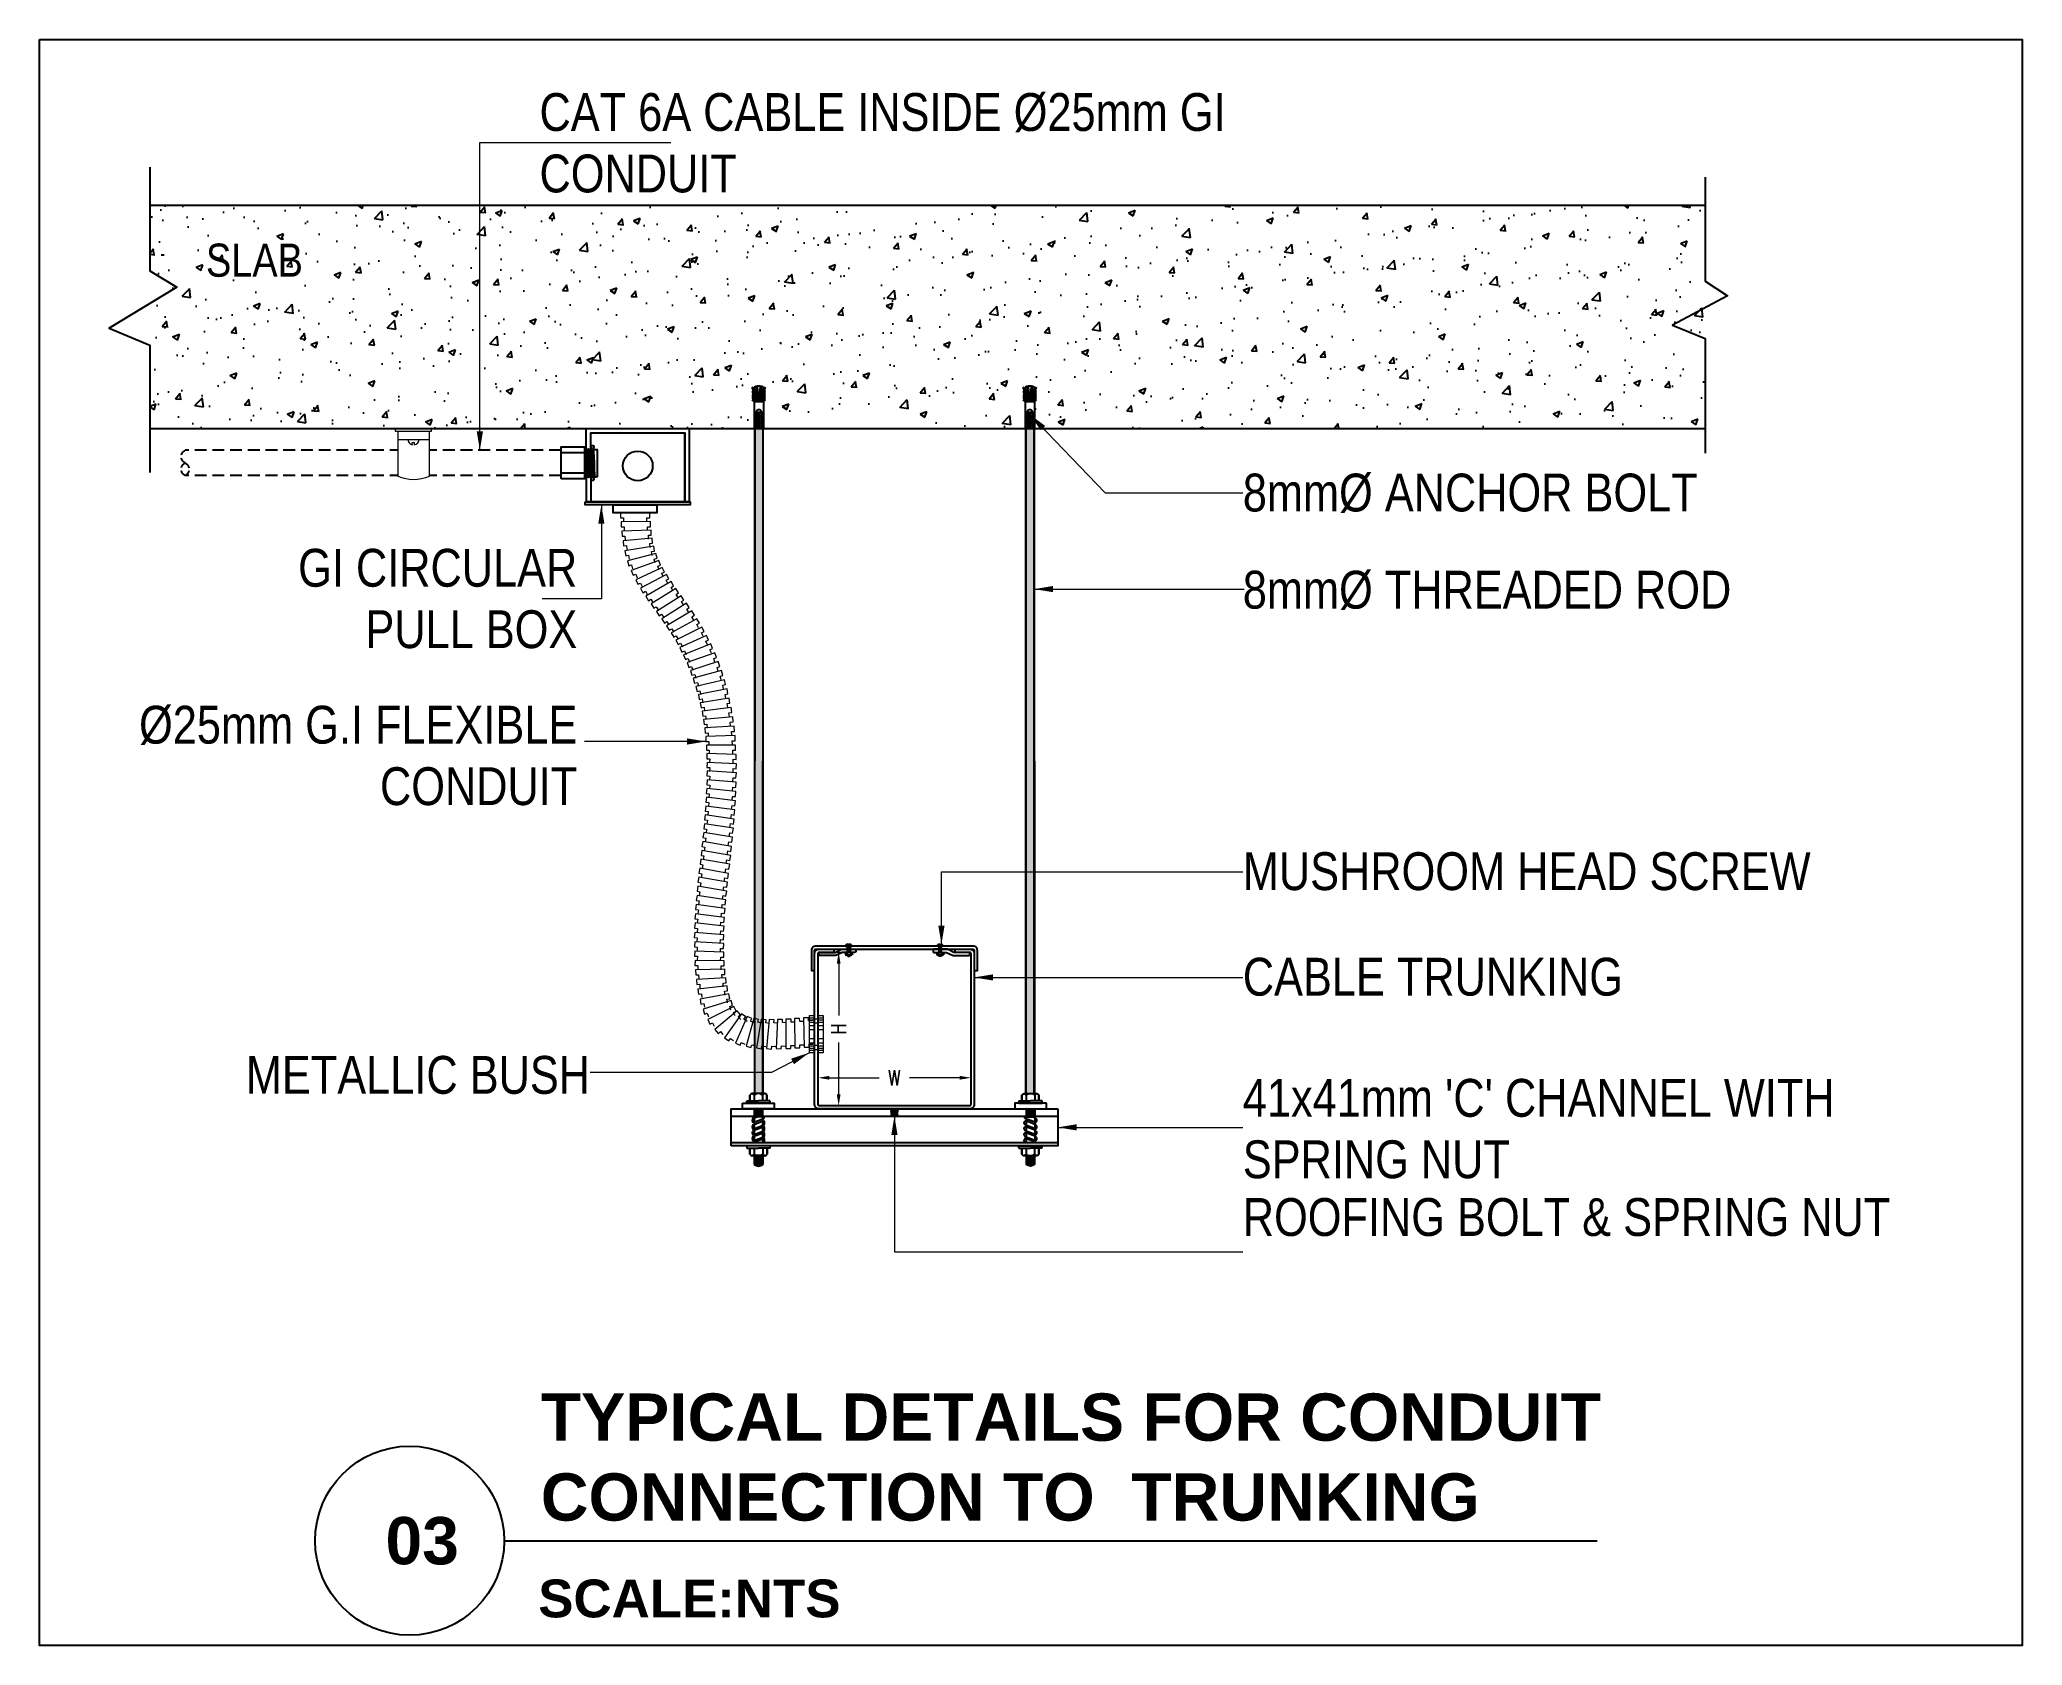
# Model space of a CAD drawing. Header units: inches. Extents: x 23 to 10509, y 6 to 8497.
import ezdxf
from ezdxf.enums import TextEntityAlignment as Align

# ---------------------------------------------------------------- set-up
doc = ezdxf.new("R2010")
doc.units = ezdxf.units.IN
doc.header["$MEASUREMENT"] = 0
doc.set_wipeout_variables(frame=1)
doc.linetypes.add('HIDDEN', pattern=[0.375, 0.25, -0.125])
for name, color, linetype, lineweight in [('00-TYP DET TEXT', 7, 'Continuous', 25), ('003-NORMAL SMALL POWER TEXT', 7, 'Continuous', 15), ('DIMENSION', 11, 'Continuous', 13), ('E-ANNO-TEXT', 7, 'Continuous', 18), ('SECTION DETAIL', 7, 'Continuous', 13)]:
    doc.layers.add(name, color=color, linetype=linetype, lineweight=lineweight)
for name, color, linetype in [('DATA CONDUIT', 6, 'HIDDEN'), ('EL-SUPPORT', 35, 'Continuous'), ('EQUIP', 3, 'Continuous'), ('TRUNKING', 4, 'Continuous')]:
    doc.layers.add(name, color=color, linetype=linetype)
doc.styles.add('A-1010 GF PLAN - FAC-01)$0$simplex', font='simplex.shx', dxfattribs={"width": 0.8})
doc.styles.add('Arial Narrow_4', font='', dxfattribs={"height": 200})
doc.styles.add('ARIAL-TITLE', font='arialbd.ttf')
doc.styles.get('Arial Narrow_4').set_extended_font_data('Arial Narrow')
doc.dimstyles.new('Electrical', dxfattribs={"dimscale": 80, "dimtxt": 2, "dimasz": 1.25, "dimexe": 0.5, "dimexo": 0.625, "dimtad": 1, "dimdec": 0, "dimtxsty": 'A-1010 GF PLAN - FAC-01)$0$simplex', "dimcen": 2, "dimclrd": 256, "dimclre": 256, "dimclrt": 256, "dimadec": 0, "dimazin": 0, "dimtfac": 1, "dimtdec": 0, "dimtmove": 0, "dimatfit": 3, "dimfxl": 1.25, "dimlwd": -1, "dimlwe": -1, "dimarcsym": 0})

# ---------------------------------------------------------------- blocks, each defined once
blk = doc.blocks.new('Hex Nut - 10 mm side')
at = {"color": 0, "linetype": 'Continuous'}
for p, q in [((-9.2, -6.8), (-9.2, 6.8)), ((-2.7, 9.1), (-8.5, 9.1)), ((-2.7, 4.5), (-8.5, 4.5)), ((-2, -6.8), (-2, 6.8)), ((-2.7, -4.5), (-8.5, -4.5)), ((-2.7, -9.1), (-8.5, -9.1))]:
    blk.add_line(p, q, dxfattribs=at)
for centre, radius, start, end in [((-5, 6.8), 4.19, 147.1328, 212.8672), ((6.6, 0), 15.7, 163.2214, 196.7786), ((-6.2, 6.8), 4.19, 327.1328, 32.8672), ((-17.7, 0), 15.7, 343.2214, 16.7787), ((-5, -6.8), 4.19, 147.1328, 212.8672), ((-6.2, -6.8), 4.19, 327.1328, 32.8672)]:
    blk.add_arc(centre, radius, start, end, dxfattribs=at)
blk = doc.blocks.new('SUPPORT U')
at = {"layer": 'EL-SUPPORT'}
h = blk.add_hatch(dxfattribs=at)
h.set_pattern_fill('ANSI31', scale=10, style=0)
h.set_pattern_definition([(135, (19.9606, 9.3772), (0.883883, 0.883883), [])])
h.paths.add_polyline_path([(0, 0), (-3.9, 0), (-3.9, -7.6), (0, -7.6)])
h.paths.add_polyline_path([(4.1, 0), (0, 0), (0, -7.6), (4.1, -7.6)])
h = blk.add_hatch(dxfattribs=at)
h.set_pattern_fill('ANSI31', scale=10, style=0)
h.set_pattern_definition([(135, (20.2199, -35.5771), (0.883883, 0.883883), [])])
edge = h.paths.add_edge_path()
edge.add_ellipse((0.3, -47.4), major_axis=(4.56, 4.56), ratio=1, start_angle=186.7868, end_angle=224.0995, ccw=False)
edge.add_line((-3.7, -52.5), (-3.7, -44.1))
edge.add_line((-3.7, -44.1), (0.2, -44.1))
edge.add_line((0.2, -44.1), (0.2, -53.9))
edge = h.paths.add_edge_path()
edge.add_line((0.2, -44.1), (4.3, -44.1))
edge.add_line((4.3, -44.1), (4.3, -52.5))
edge.add_ellipse((0.3, -47.4), major_axis=(-4.56, 4.56), ratio=1, start_angle=134.0995, end_angle=173.2132, ccw=False)
edge.add_line((0.2, -53.9), (0.2, -44.1))
at = {"color": 7}
blk.add_line((4.1, -7.6, 0), (-3.9, -7.6, 0), dxfattribs=at)
at = {"layer": 'EL-SUPPORT', "color": 7}
for p, q in [((-10.7, 7.3, 0), (0.2, 7.3, 0)), ((-10.7, 5.1, 0), (-10.7, 7.3, 0)), ((10.9, 5.1, 0), (-10.7, 5.1, 0)), ((-7.8, 12.8, 0), (-7.8, 7.3, 0)), ((-7.8, 7.3, 0), (-7.8, 12.8, 0)), ((6.2, 14.2, 0), (-5.8, 14.2, 0)), ((-3.8, 12.8, 0), (-3.8, 7.3, 0)), ((11.1, 7.3, 0), (0.2, 7.3, 0)), ((4.1, 0, 0), (4.1, -7.6, 0)), ((4.2, 12.8, 0), (4.2, 7.3, 0)), ((8.2, 12.8, 0), (8.2, 7.3, 0)), ((8.2, 7.3, 0), (8.2, 12.8, 0)), ((11.1, 7.3, 0), (11.1, 5.1, 0)), ((-4.8, -9, 0), (-1.1, -7.6, 0)), ((-4.8, -13, 0), (5.1, -9.1, 0)), ((-4.7, -15.1, 0), (5.2, -11.2, 0)), ((-4.7, -19.1, 0), (5.2, -15.2, 0)), ((-4.7, -20.6, 0), (5.2, -16.7, 0)), ((-3.9, 0, 0), (-3.9, -7.6, 0)), ((-3.9, -7.6, 0), (-3.9, -32, 0)), ((4.1, -7.6, 0), (4.1, -32, 0)), ((11, -35, 0), (-10.6, -35, 0)), ((-10.6, -35, 0), (-10.6, -37.2, 0)), ((-10.6, -37.2, 0), (0.3, -37.2, 0)), ((-7.7, -42.7, 0), (-7.7, -37.2, 0)), ((-7.7, -37.2, 0), (-7.7, -42.7, 0)), ((-4.7, -24.6, 0), (5.2, -20.7, 0)), ((-4.7, -26.1, 0), (5.2, -22.3, 0)), ((-4.7, -30.1, 0), (5.2, -26.3, 0)), ((-4.7, -31.7, 0), (5.2, -27.8, 0)), ((-3.7, -37.2, 0), (-3.7, -52.5, 0)), ((11.2, -37.2, 0), (0.3, -37.2, 0)), ((4.3, -37.2, 0), (4.3, -52.5, 0)), ((4.7, -32, 0), (5.2, -31.8, 0)), ((8.3, -42.7, 0), (8.3, -37.2, 0)), ((8.3, -37.2, 0), (8.3, -42.7, 0)), ((11.2, -37.2, 0), (11.2, -35, 0)), ((6.3, -44.1, 0), (-5.7, -44.1, 0))]:
    blk.add_line(p, q, dxfattribs=at)
at = {"layer": 'EL-SUPPORT', "color": 7, "elevation": 0}
blk.add_lwpolyline([(-14.8, 5.1), (15, 5.1), (15, 0), (-14.8, 0)], close=True, dxfattribs=at)
at = {"layer": 'EL-SUPPORT', "color": 7}
for centre, radius, start, end in [((-5.8, 12.1, 0), 2.13, 20.57, 159.43), ((0.2, 7.8, 0), 6.45, 51.7868, 128.2132), ((6.2, 12.1, 0), 2.13, 20.57, 159.43), ((-2.8, -11, 0), 2.82, 134.9832, 225.0168), ((-2.8, -17.1, 0), 2.82, 134.9832, 225.0168), ((3.1, -7.1, 0), 2.82, 314.9832, 351.3615), ((3.2, -13.2, 0), 2.82, 314.9832, 45.0168), ((3.2, -18.7, 0), 2.82, 314.9832, 45.0168), ((-2.8, -22.6, 0), 2.82, 134.9832, 225.0168), ((-2.8, -28.1, 0), 2.82, 134.9832, 225.0168), ((-1.7, -33.7, 0), 2.82, 134.9832, 143.6389), ((3.2, -24.3, 0), 2.82, 314.9832, 45.0168), ((3.2, -29.8, 0), 2.82, 314.9832, 45.0168), ((-5.7, -42, 0), 2.13, 200.57, 339.43), ((0.3, -37.7, 0), 6.45, 231.7868, 308.2132), ((0.3, -47.4, 0), 6.45, 231.7868, 308.2132), ((6.3, -42, 0), 2.13, 200.57, 339.43)]:
    blk.add_arc(centre, radius, start, end, dxfattribs=at)
blk = doc.blocks.new('ANGLER BOLT')
at = {"layer": 'EL-SUPPORT', "color": 7}
for p, q in [((-5.8, 39.4), (-7.2, 43.3)), ((-3.7, 40.5), (-7.2, 43.3)), ((-3.7, 40.5), (-1.7, 43.3)), ((-1.7, 43.3), (0, 28)), ((0, 28), (1.7, 43.3)), ((3.6, 40.6), (1.7, 43.3)), ((3.6, 40.6), (7.2, 43.3)), ((5.8, 39.5), (7.2, 43.3)), ((-5, 37.5), (-7.2, 39.4)), ((-7.2, 39.4), (-1.3, 39.4)), ((-5, 35.6), (-7.2, 37.5)), ((-7.2, 37.5), (-1.1, 37.5)), ((-5, 33.7), (-7.2, 35.6)), ((-7.2, 35.6), (-0.9, 35.6)), ((-5, 31.8), (-7.2, 33.7)), ((-7.2, 33.7), (-0.7, 33.7)), ((-5, 29.9), (-7.2, 31.8)), ((-7.2, 31.8), (-0.4, 31.8)), ((-5, 28), (-7.2, 29.9)), ((-7.2, 29.9), (-0.2, 29.9)), ((-5, 28), (-5, -1)), ((-5, 28), (5, 28)), ((0.2, 29.9), (7.2, 29.9)), ((0.4, 31.8), (7.2, 31.8)), ((0.7, 33.7), (7.2, 33.7)), ((0.9, 35.6), (7.2, 35.6)), ((1.1, 37.5), (7.2, 37.5)), ((1.3, 39.4), (7.2, 39.4)), ((5, 37.5), (7.2, 39.4)), ((5, 35.6), (7.2, 37.5)), ((5, 33.7), (7.2, 35.6)), ((5, 31.8), (7.2, 33.7)), ((5, 29.9), (7.2, 31.8)), ((5, 28), (7.2, 29.9)), ((5, 28), (5, -1)), ((-3.3, 15.3), (-3.3, -1)), ((-3.3, 15.3), (3.3, 15.3)), ((-3.3, 12.7), (3.3, 12.7)), ((-3.3, 10.2), (3.3, 10.2)), ((-3.3, 7.6), (3.3, 7.6)), ((-3.3, 5.1), (3.3, 5.1)), ((-3.3, 2.5), (3.3, 2.5)), ((-3.3, 0), (3.3, 0)), ((-1.7, 16.5), (1.7, 16.5)), ((-1.7, 14), (1.7, 14)), ((-1.7, 11.4), (1.7, 11.4)), ((-1.7, 8.9), (1.7, 8.9)), ((-1.7, 6.4), (1.7, 6.4)), ((-1.7, 3.8), (1.7, 3.8)), ((-1.7, 1.3), (1.7, 1.3)), ((3.3, 15.3), (3.3, -1)), ((-3.9, -4), (-4.4, -4.2))]:
    blk.add_line(p, q, dxfattribs=at)
blk.add_arc((2.4, -2.3), 2.82, 314.9832, 323.6389, dxfattribs=at)
for centre, major_axis, start_param, end_param in [((-0.1, 31.6), (0, 12.9), -0.57909, 0.571219), ((0, 15.3), (0, 3.81), 4.712389, 7.853982)]:
    blk.add_ellipse(centre, major_axis=major_axis, ratio=0.873874, start_param=start_param, end_param=end_param, dxfattribs=at)
blk = doc.blocks.new('STANDARD DETAILS 1_dwg_G-RD-S-4326392-DETAILS 1')
for centre, start, end in [((0.25, -0.129), 27.30831, 152.69169), ((0.25, 0.129), 207.30831, 332.69169), ((0.75, 0.129), 207.30831, 332.69169)]:
    blk.add_arc(centre, 0.281, start, end)
blk = doc.blocks.new('*U9')
at = {"layer": '00-TYP DET TEXT', "linetype": 'Continuous'}
blk.add_line((198.1, 0), (1663.9, 0), dxfattribs=at)
blk.add_circle((71.3, 0), 126.8, dxfattribs=at)
at = {"layer": '00-TYP DET TEXT', "style": 'ARIAL-TITLE'}
for tag, p in [('TITLE1', (562.8, 340.3)), ('TITLE2', (562.8, 111.2)), ('SCALE1', (562.8, -225.4)), ('SCALE2', (1514.4, -225.4))]:
    blk.add_attdef(tag, p, '', height=100, dxfattribs=at)
blk.add_attdef('DRWG-NO', text='', height=100, dxfattribs=at).set_placement((-0.5, 94.6), align=Align.MIDDLE)
blk = doc.blocks.new('A$Cbaaaa0ff')
blk.add_wipeout([(25.3, 36), (25.3, -35.2), (109.7, -35.2), (109.7, 36)])
for p, q in [((25.3, -35.2), (25.3, 36)), ((37.4, 2.5), (32, 2.5)), ((32, -2.5), (32, 2.5)), ((37.4, -2.5), (32, -2.5))]:
    blk.add_line(p, q)
blk.add_lwpolyline([(6.4, 41.4), (0, 41.4), (0, -41.4), (6.4, -41.4)], close=True)
blk.add_lwpolyline([(6.4, 36), (109.7, 36, -0.213685), (109.7, -35.2), (6.4, -35.2)], format="xyb")
for start, end in [(10.8619, 86.4364), (273.5636, 349.1381)]:
    blk.add_arc((24.5, 0), 13.1, start, end)
blk = doc.blocks.new('FLEX1')
at = {"color": 7}
blk.add_lwpolyline([(7.9, 10.4), (4.5, 10.4), (4.5, 13), (0, 13), (0, -13), (4.5, -13), (4.5, -10.4), (7.9, -10.4)], dxfattribs=at)
blk = doc.blocks.new('*U10')
at = {"xscale": 5.945332365370875, "yscale": 5.945332365370875, "zscale": 5.945332365370875, "rotation": 356.3437934083375}
blk.add_blockref('FLEX1', (0, 0), dxfattribs=at)
blk = doc.blocks.new('*U11')
at = {"layer": 'DIMENSION', "color": 0, "linetype": 'ByBlock', "lineweight": -2, "transparency": 16777216}
for p, rotation in [((746503, -3177), 273.6562065916559), ((746506, -3225), 274.1952653077672), ((746510, -3272), 275.8427219022165), ((746516, -3319), 278.6838375469324), ((746525, -3366), 282.8354704413701), ((746537, -3412), 288.3761847625563), ((746555, -3456), 293.9177903160422), ((746576, -3499), 298.3880251328251), ((746600, -3540), 301.7695752076863), ((746626, -3580), 304.1202055030469), ((746653, -3619), 305.5153322480587), ((746681, -3658), 306.0160956265368), ((746709, -3697), 305.6560317333222), ((746736, -3736), 304.4385666464569), ((746762, -3775), 302.3741488092178), ((746787, -3816), 300.0814297184065), ((746810, -3858), 297.810369755535), ((746831, -3900), 295.5637408237316), ((746851, -3944), 293.3436653154859), ((746869, -3988), 291.1516070011578), ((746885, -4032), 288.9884104279389), ((746900, -4078), 286.8543378234489), ((746913, -4124), 284.749116020395), ((746924, -4170), 282.671987715702), ((746934, -4217), 280.6384705770198), ((746942, -4264), 278.7176048759537), ((746949, -4311), 276.9191768495311), ((746954, -4358), 275.2439813788199), ((746957, -4406), 273.6913929523981), ((746960, -4453), 272.2597263290451), ((746961, -4501), 270.9465922288307), ((746961, -4596), 268.6645911826729), ((746961, -4548), 269.7491958182534), ((746957, -4691), 266.8224489095446), ((746959, -4644), 267.6898926507493), ((746946, -4834), 264.8435307672922), ((746950, -4786), 265.4007356927691), ((746954, -4739), 266.0599872459387), ((746937, -4929), 264.0342535988327), ((746942, -4881), 264.387918176589), ((746927, -5023), 263.6388997091956), ((746932, -4976), 263.7838100638418), ((746916, -5118), 263.8134969197837), ((746921, -5071), 263.6301379903883), ((746907, -5213), 264.7654646453252), ((746911, -5165), 264.1927413858849), ((746897, -5355), 267.5439099029801), ((746899, -5308), 266.455972408073), ((746903, -5260), 265.5240844193651), ((746895, -5403), 268.7668665855077), ((746895, -5451), 270.1010573453204), ((746895, -5498), 271.521180870251), ((746897, -5546), 273.0017156217352), ((746900, -5593), 274.5602841111114), ((746905, -5641), 276.7336763065358), ((746912, -5688), 279.8418591052973), ((746922, -5735), 284.2412817806971), ((746936, -5780), 290.5799749708467), ((746956, -5823), 299.9427395279358), ((746984, -5861), 313.6229215597834), ((747021, -5891), 328.2803972043065), ((747064, -5912), 340.0253586902816), ((747110, -5924), 348.4597282971556), ((747157, -5931), 354.3249576218917), ((747204, -5934), 358.3954850488853), ((747252, -5934), 1.211529820547013), ((747300, -5933), 3.112919338076201), ((747347, -5930), 4.305228874168901), ((747395, -5926), 4.906022338569453)]:
    blk.add_blockref('*U10', p, dxfattribs=dict(at, rotation=rotation))
blk = doc.blocks.new('*D12')
at = {"layer": 'Defpoints', "color": 0, "transparency": 16777216}
for p in [(83117, 2164), (83927, 2177), (83927, 2164)]:
    blk.add_point(p, dxfattribs=at)
at = {"layer": 'E-ANNO-TEXT', "transparency": 16777216}
for p, q in [((83117, 2177), (83117, 2217)), ((83927, 2177), (83927, 2217)), ((83177, 2177), (83441, 2177)), ((83867, 2177), (83602, 2177))]:
    blk.add_line(p, q, dxfattribs=at)
for points in [[(83177, 2187), (83177, 2167), (83117, 2177)], [(83867, 2187), (83867, 2167), (83927, 2177)]]:
    blk.add_solid(points, dxfattribs=at)
at = {"layer": 'E-ANNO-TEXT', "transparency": 16777216, "insert": (83522, 2177), "char_height": 80, "attachment_point": 5, "style": 'A-1010 GF PLAN - FAC-01)$0$simplex'}
blk.add_mtext('W', dxfattribs=at)
blk = doc.blocks.new('*D13')
at = {"layer": 'Defpoints', "color": 0, "transparency": 16777216}
for p in [(83307, 2840), (83227, 2030), (83307, 2030)]:
    blk.add_point(p, dxfattribs=at)
at = {"layer": 'E-ANNO-TEXT', "transparency": 16777216}
for p, q in [((83257, 2840), (83187, 2840)), ((83227, 2780), (83227, 2506)), ((83227, 2090), (83227, 2364)), ((83257, 2030), (83187, 2030))]:
    blk.add_line(p, q, dxfattribs=at)
for points in [[(83217, 2780), (83237, 2780), (83227, 2840)], [(83217, 2090), (83237, 2090), (83227, 2030)]]:
    blk.add_solid(points, dxfattribs=at)
at = {"layer": 'E-ANNO-TEXT', "transparency": 16777216, "insert": (83227, 2435), "char_height": 80, "attachment_point": 5, "rotation": 90, "style": 'A-1010 GF PLAN - FAC-01)$0$simplex'}
blk.add_mtext('H', dxfattribs=at)
blk = doc.blocks.new('A$C2418f236')
h = blk.add_hatch()
h.set_pattern_fill('AR-CONC', color=8, scale=2)
h.set_pattern_definition([(50, (-743353.43, 5907.2), (364.36934, -31.87817), [38.1, -419.1]), (355, (-743353.43, 5907.2), (-70.48684, 382.11369), [30.48, -335.28117]), (100.451445, (-743323.07, 5904.55), (293.8825, 350.2355), [32.38002, -356.18049]), (46.1842, (-743353.43, 6008.8), (542.15808, -84.08466), [57.15, -628.65]), (96.63556, (-743308.25, 6001.8), (474.80827, 494.85225), [48.57005, -534.2712]), (351.18415, (-743353.43, 6008.8), (474.80827, 494.85225), [45.71993, -502.91946]), (21, (-743302.63, 5983.4), (303.22878, -204.5304), [38.1, -419.1]), (326, (-743302.63, 5983.4), (123.60406, 368.37593), [30.48, -335.28]), (71.451445, (-743277.36, 5966.36), (426.83284, 163.84554), [32.38002, -356.17988]), (37.5, (-743353.43, 5907.21), (6.177207, 169.110078), [0, -331.216, 0, -340.36, 0, -336.55]), (7.5, (-743353.43, 5907.2), (133.639325, 200.36115), [0, -194.056, 0, -323.596, 0, -128.27]), (327.5, (-743466.72, 5907.21), (271.18119, -11.457488), [0, -127, 0, -396.24, 0, -525.78]), (317.5, (-743517.52, 5907.2), (296.25836, 50.85298), [0, -165.1, 0, -263.144, 0, -373.38])])
h.paths.add_polyline_path([(583.2, 6435.6), (8808.4, 6435.6), (8808.4, 7615.6), (583.2, 7615.6)])
at = {"layer": 'EL-SUPPORT'}
h = blk.add_hatch(dxfattribs=at)
h.set_pattern_fill('ANSI33', color=8, scale=140.625, angle=180, style=0)
h.set_pattern_definition([(45, (3780.72, 87008.866), (-24.859223, 24.859223), []), (45, (3805.58, 87008.866), (-24.859223, 24.859223), [17.578125, -8.789063])])
h.paths.add_polyline_path([(3826.2, 2917.5), (3781.2, 2917.5), (3781.2, 6435.6), (3826.2, 6435.6)])
h = blk.add_hatch(dxfattribs=at)
h.set_pattern_fill('ANSI33', color=8, scale=140.625, angle=180, style=0)
h.set_pattern_definition([(135, (5260.835, 87008.866), (24.859223, 24.859223), []), (135, (5235.976, 87008.866), (24.859223, 24.859223), [17.578125, -8.789062])])
h.paths.add_polyline_path([(5215.3, 2917.5), (5260.3, 2917.5), (5260.3, 6435.6), (5215.3, 6435.6)])
at = {"color": 8}
for p, q in [((583.2, 7615.6), (8808.4, 7615.6)), ((583.2, 6435.6), (8808.4, 6435.6))]:
    blk.add_line(p, q, dxfattribs=at)
for p, q in [((2882, 6306.8), (2757.7, 6306.8)), ((2894.1, 6181.6), (2888.7, 6322.9)), ((2902.6, 6181.6), (2897.3, 6322.9)), ((2911.2, 6181.6), (2905.9, 6322.9)), ((2919.8, 6181.6), (2914.5, 6322.9)), ((2928.4, 6181.6), (2923, 6322.9)), ((2937, 6181.6), (2931.6, 6322.9)), ((2882, 6198.8), (2757.7, 6198.8)), ((2915, 6259), (2933.3, 6259)), ((2915, 6241.3), (2933.3, 6241.3)), ((2891.1, 6180.2), (2891.1, 6047.7)), ((2914.6, 6178.2), (2914.6, 6047.7)), ((3435.9, 6047.7), (2891.1, 6047.7))]:
    blk.add_line(p, q)
for points in [[(0, 8491.3), (10485.4, 8491.3), (10485.4, 0), (0, 0)], [(2886.1, 6047.7), (3440.9, 6047.7), (3440.9, 6030.9), (2886.1, 6030.9)], [(3033.7, 6030.9), (3264.6, 6030.9), (3264.6, 5989.6), (3033.7, 5989.6)]]:
    blk.add_lwpolyline(points, close=True)
at = {"color": 8, "flags": 128}
for points in [[(583.2, 7816.7), (583.2, 7268.8), (726.3, 7182.2), (367.2, 6965.4), (583.2, 6876.3), (583.2, 6202.1)], [(8808.4, 7764.7), (8808.4, 7213.2), (8925.9, 7136.7), (8636.2, 6981.4), (8808.4, 6911.7), (8808.4, 6305.1)]]:
    blk.add_lwpolyline(points, dxfattribs=at)
at = {"flags": 128}
for points in [[(2891.1, 6324.1), (2891.1, 6435.6), (3435.9, 6435.6), (3435.9, 6047.7)], [(2914.6, 6324.1), (2914.6, 6412.1), (3412.4, 6412.1), (3412.4, 6047.7), (3412.4, 6412.1)], [(2757.7, 6168.1), (2757.7, 6337.5), (2882, 6337.5), (2882, 6168.1), (2757.7, 6168.1)], [(2882, 6324.1), (2948.4, 6324.1), (2948.4, 6180.2), (2882, 6180.2)], [(2928.7, 6267.5), (2928.7, 6325.3), (2933.3, 6338.8), (2928.7, 6342.4), (2919.6, 6342.4), (2915, 6338.8), (2919.6, 6325.3), (2919.6, 6267.5)], [(2919.6, 6232.8), (2919.6, 6179.1), (2915, 6165.6), (2919.6, 6162), (2928.7, 6162), (2933.3, 6165.6), (2928.7, 6179.1), (2928.7, 6232.8)]]:
    blk.add_lwpolyline(points, dxfattribs=at)
blk.add_lwpolyline([(2933.3, 6267.5), (2933.3, 6232.8), (2915, 6232.8), (2915, 6267.5)], close=True, dxfattribs=at)
blk.add_circle((3163.5, 6237), 78.7)
for centre, radius, start, end in [((2885.4, 6322.4), 3.37, 9.48918, 148.39518), ((2894, 6322.4), 3.37, 9.48918, 148.39518), ((2902.6, 6322.4), 3.37, 9.48918, 148.39518), ((2911.1, 6322.4), 3.37, 9.48918, 148.39518), ((2919.7, 6322.4), 3.37, 9.48918, 148.39518), ((2928.3, 6322.4), 3.37, 9.48918, 148.39518), ((2897.9, 6182.1), 3.88, 187.23599, 331.09559), ((2906.5, 6182.1), 3.88, 187.23599, 331.09559), ((2915.1, 6182.1), 3.88, 187.23599, 331.09559), ((2923.6, 6182.1), 3.88, 187.23599, 331.0956), ((2932.2, 6182.1), 3.88, 187.23599, 331.09559), ((2940.8, 6182.1), 3.88, 187.23599, 331.09559)]:
    blk.add_arc(centre, radius, start, end)
at = {"layer": 'DATA CONDUIT', "ltscale": 250}
for p, q in [((2757.7, 6319.7), (769.5, 6319.7)), ((2757.7, 6185.9), (769.5, 6185.9))]:
    blk.add_line(p, q, dxfattribs=at)
at = {"layer": 'EL-SUPPORT', "color": 7}
blk.add_line((3657, 2799.1, -1.2), (5384.6, 2799.2), dxfattribs=at)
for points in [[(3781.7, 6435.6), (3780.7, 2917.5)], [(3825.7, 2917.5), (3826.7, 6435.6)], [(5215.8, 2917.5), (5214.9, 6435.6)], [(5259.9, 6435.5), (5260.8, 2917.5)], [(3657, 2640.7), (3657, 2837.6), (5384.6, 2837.6)], [(5384.6, 2837.6), (5384.6, 2640.7), (3657, 2640.7)], [(5384.6, 2658), (3657, 2658)]]:
    blk.add_lwpolyline(points, dxfattribs=at)
for points in [[(3825.7, 2917.5), (3781.7, 2917.5), (3781.7, 6435.6), (3825.7, 6435.6)], [(5215.8, 2917.5), (5259.9, 2917.5), (5259.9, 6435.5), (5215.8, 6435.5)]]:
    blk.add_lwpolyline(points, close=True, dxfattribs=at)
at = {"layer": 'EQUIP', "color": 0}
for p, q in [((4271.8, 3698.2), (4286.3, 3698.2)), ((4271.8, 3662.8), (4271.8, 3698.2)), ((4284.7, 3692.8), (4273.4, 3692.8)), ((4284.7, 3690), (4273.4, 3690)), ((4284.7, 3690), (4273.4, 3690)), ((4284.7, 3687.3), (4273.4, 3687.3)), ((4284.7, 3684.5), (4273.4, 3684.5)), ((4284.7, 3681.7), (4273.4, 3681.7)), ((4284.7, 3678.9), (4273.4, 3678.9)), ((4284.7, 3676.2), (4273.4, 3676.2)), ((4284.7, 3673.4), (4273.4, 3673.4)), ((4284.7, 3670.6), (4273.4, 3670.6)), ((4282.6, 3694.2), (4275.4, 3694.2)), ((4282.6, 3691.4), (4275.4, 3691.4)), ((4282.6, 3691.4), (4275.4, 3691.4)), ((4282.6, 3691.4), (4275.4, 3691.4)), ((4282.6, 3688.7), (4275.4, 3688.7)), ((4282.6, 3688.7), (4275.4, 3688.7)), ((4282.6, 3685.9), (4275.4, 3685.9)), ((4282.6, 3683.1), (4275.4, 3683.1)), ((4282.6, 3680.3), (4275.4, 3680.3)), ((4282.6, 3677.6), (4275.4, 3677.6)), ((4282.6, 3674.8), (4275.4, 3674.8)), ((4282.6, 3672), (4275.4, 3672)), ((4286.3, 3698.2), (4286.3, 3662.8)), ((4769.8, 3698.2), (4755.3, 3698.2)), ((4755.3, 3698.2), (4755.3, 3662.8)), ((4756.9, 3692.8), (4768.2, 3692.8)), ((4756.9, 3690), (4768.2, 3690)), ((4756.9, 3690), (4768.2, 3690)), ((4756.9, 3687.3), (4768.2, 3687.3)), ((4756.9, 3684.5), (4768.2, 3684.5)), ((4756.9, 3681.7), (4768.2, 3681.7)), ((4756.9, 3678.9), (4768.2, 3678.9)), ((4756.9, 3676.2), (4768.2, 3676.2)), ((4756.9, 3673.4), (4768.2, 3673.4)), ((4756.9, 3670.6), (4768.2, 3670.6)), ((4758.9, 3694.2), (4766.2, 3694.2)), ((4758.9, 3691.4), (4766.2, 3691.4)), ((4758.9, 3691.4), (4766.2, 3691.4)), ((4758.9, 3691.4), (4766.2, 3691.4)), ((4758.9, 3688.7), (4766.2, 3688.7)), ((4758.9, 3688.7), (4766.2, 3688.7)), ((4758.9, 3685.9), (4766.2, 3685.9)), ((4758.9, 3683.1), (4766.2, 3683.1)), ((4758.9, 3680.3), (4766.2, 3680.3)), ((4758.9, 3677.6), (4766.2, 3677.6)), ((4758.9, 3674.8), (4766.2, 3674.8)), ((4758.9, 3672), (4766.2, 3672)), ((4769.8, 3662.8), (4769.8, 3698.2)), ((4271.8, 3647), (4271.8, 3650.9)), ((4271.8, 3647), (4274.6, 3644.5)), ((4284.7, 3667.8), (4273.4, 3667.8)), ((4284.7, 3665.1), (4273.4, 3665.1)), ((4284.7, 3649.8), (4273.4, 3649.8)), ((4284.7, 3647), (4273.4, 3647)), ((4274.6, 3644.5), (4283.5, 3644.5)), ((4282.6, 3669.2), (4275.4, 3669.2)), ((4282.6, 3666.4), (4275.4, 3666.4)), ((4282.6, 3663.7), (4275.4, 3663.7)), ((4282.6, 3648.4), (4275.4, 3648.4)), ((4282.6, 3645.6), (4275.4, 3645.6)), ((4286.3, 3647), (4283.5, 3644.5)), ((4286.3, 3650.9), (4286.3, 3647)), ((4755.3, 3650.9), (4755.3, 3647)), ((4755.3, 3647), (4758.1, 3644.5)), ((4756.9, 3667.8), (4768.2, 3667.8)), ((4756.9, 3665.1), (4768.2, 3665.1)), ((4756.9, 3649.8), (4768.2, 3649.8)), ((4756.9, 3647), (4768.2, 3647)), ((4767, 3644.5), (4758.1, 3644.5)), ((4758.9, 3669.2), (4766.2, 3669.2)), ((4758.9, 3666.4), (4766.2, 3666.4)), ((4758.9, 3663.7), (4766.2, 3663.7)), ((4758.9, 3648.4), (4766.2, 3648.4)), ((4758.9, 3645.6), (4766.2, 3645.6)), ((4769.8, 3647), (4767, 3644.5)), ((4769.8, 3647), (4769.8, 3650.9)), ((4503.4, 2836.4), (4503.4, 2828.3)), ((4503.4, 2836.4), (4503.4, 2828.3)), ((4533.8, 2837.6), (4507.7, 2837.6)), ((4512.1, 2836.4), (4512.1, 2828.3)), ((4512.1, 2836.4), (4512.1, 2828.3)), ((4512.1, 2836.4), (4512.1, 2828.3)), ((4512.1, 2836.4), (4512.1, 2828.3)), ((4529.5, 2836.4), (4529.5, 2828.3)), ((4529.5, 2836.4), (4529.5, 2828.3)), ((4529.5, 2836.4), (4529.5, 2828.3)), ((4529.5, 2836.4), (4529.5, 2828.3)), ((4538.2, 2836.4), (4538.2, 2828.3)), ((4538.2, 2836.4), (4538.2, 2828.3)), ((4503.4, 2828.3), (4538.2, 2828.3)), ((4506.5, 2812.1, 0), (4535, 2812.1, 0))]:
    blk.add_line(p, q, dxfattribs=at)
for points in [[(4262.3, 3698.2), (4295.7, 3698.2), (4295.7, 3700.1), (4262.3, 3700.1)], [(4779.2, 3698.2), (4745.9, 3698.2), (4745.9, 3700.1), (4779.2, 3700.1)]]:
    blk.add_lwpolyline(points, close=True, dxfattribs=at)
for points in [[(4265.9, 3703.9), (4265.9, 3700.1), (4292.1, 3700.1), (4292.1, 3703.9)], [(4281.1, 3707.5), (4281.1, 3705.6), (4277, 3705.6), (4277, 3707.5)], [(4775.7, 3703.9), (4775.7, 3700.1), (4749.4, 3700.1), (4749.4, 3703.9)], [(4760.5, 3707.5), (4760.5, 3705.6), (4764.6, 3705.6), (4764.6, 3707.5)]]:
    blk.add_lwpolyline(points, dxfattribs=at)
for centre, radius, start, end in [((4279, 3682.7), 24.9, 94.70129, 121.76386), ((4279, 3682.7), 24.9, 58.23614, 85.29871), ((4762.6, 3682.7), 24.9, 94.70129, 121.76386), ((4762.6, 3682.7), 24.9, 58.23614, 85.29871), ((4507.6, 2828.5), 9.06, 60.68316, 118.11481), ((4520.8, 2804.4), 33.2, 74.82182, 105.17818), ((4533.8, 2828.9), 8.75, 60.15828, 119.84172)]:
    blk.add_arc(centre, radius, start, end, dxfattribs=at)
for points, knots in [([(4519.3, 2807.2, 0), (4525.3, 2808.4, 4.5), (4531.2, 2809.7, 8.9), (4537.2, 2810.9, 13.4), (4535.9, 2811.4, 21.8), (4534.5, 2811.9, 30.1), (4533.2, 2812.4, 38.5), (4526.8, 2812.7, 44.4), (4516.9, 2813.1, 46.1), (4509, 2813.5, 42.6), (4507.1, 2813.8, 28.4), (4505.2, 2814.2, 14.2), (4503.4, 2814.5, 0), (4505.4, 2814.9, 0.6), (4507.5, 2815.3, 1.1), (4509.5, 2815.6, 1.7), (4517.5, 2816, -1.7), (4527.4, 2816.3, 0.3), (4533.6, 2816.7, 6.3), (4534.7, 2817.1, 15.5), (4535.8, 2817.5, 24.7), (4537, 2817.9, 33.8), (4530.9, 2818.2, 37.4), (4524.8, 2818.6, 40.9), (4518.8, 2818.9, 44.5), (4514.2, 2819.1, 43), (4509.6, 2819.3, 41.6), (4505, 2819.5, 40.2), (4504.6, 2820, 28.3), (4504.1, 2820.6, 16.4), (4503.7, 2821.2, 4.5), (4510.8, 2821.5, 3.4), (4518, 2821.8, 2.3), (4525.1, 2822.1, 1.1), (4529.4, 2822.6, 0.7), (4533.8, 2823.1, 0.4), (4538.2, 2823.7), (4534.9, 2823.9, 14), (4531.7, 2824.1, 27.9), (4528.4, 2824.3, 41.9), (4520.7, 2824.6, 46), (4510.7, 2825, 45), (4504, 2825.3, 39.5), (4503.8, 2825.7, 26.4), (4503.6, 2826.1, 13.2), (4503.4, 2826.4, 0), (4507.3, 2826.8, 0), (4511.2, 2827.1, 0.1), (4515.2, 2827.5, 0.1), (4516.5, 2827.6, 0), (4517.9, 2827.6, -0.1), (4519.3, 2827.7, 0)], [0, 0, 0, 0, 1.1664237, 1.1664237, 1.1664237, 2.3328474, 2.3328474, 2.3328474, 3.4992711, 3.4992711, 3.4992711, 4.6656949, 4.6656949, 4.6656949, 5.8321186, 5.8321186, 5.8321186, 6.9985423, 6.9985423, 6.9985423, 8.164966, 8.164966, 8.164966, 9.3313897, 9.3313897, 9.3313897, 10.4978134, 10.4978134, 10.4978134, 11.6642371, 11.6642371, 11.6642371, 12.8306608, 12.8306608, 12.8306608, 13.9970846, 13.9970846, 13.9970846, 15.1635083, 15.1635083, 15.1635083, 16.329932, 16.329932, 16.329932, 17.4963557, 17.4963557, 17.4963557, 18.6627794, 18.6627794, 18.6627794, 18.8495559, 18.8495559, 18.8495559, 18.8495559]), ([(4504.9, 2799.1, 36.4), (4504.5, 2799.7, 25.8), (4504.1, 2800.2, 15.2), (4503.7, 2800.7, 4.5), (4510.8, 2801, 3.4), (4518, 2801.3, 2.3), (4525.1, 2801.6, 1.1), (4529.4, 2802.1, 0.7), (4533.8, 2802.6, 0.4), (4538.2, 2803.1, 0), (4534.9, 2803.3, 14), (4531.7, 2803.6, 27.9), (4528.4, 2803.8, 41.9), (4520.7, 2804.1, 46), (4510.7, 2804.5, 45), (4504, 2804.8, 39.5), (4503.8, 2805.2, 26.4), (4503.6, 2805.6, 13.2), (4503.4, 2805.9, 0), (4507.3, 2806.3, 0), (4511.2, 2806.6, 0.1), (4515.2, 2807, 0.1), (4516.5, 2807.1, 0), (4517.9, 2807.1, -0.1), (4519.3, 2807.2, 0)], [10.62205, 10.62205, 10.62205, 10.62205, 11.6642371, 11.6642371, 11.6642371, 12.8306608, 12.8306608, 12.8306608, 13.9970846, 13.9970846, 13.9970846, 15.1635083, 15.1635083, 15.1635083, 16.329932, 16.329932, 16.329932, 17.4963557, 17.4963557, 17.4963557, 18.6627794, 18.6627794, 18.6627794, 18.8495559, 18.8495559, 18.8495559, 18.8495559])]:
    blk.add_open_spline(points, degree=3, knots=knots, dxfattribs=at)
at = {"layer": 'SECTION DETAIL', "color": 6}
for p, q in [((4070.8, 3317.7, 0), (4098.9, 3317.7, 0)), ((4070.8, 3295.4, 0), (4098.9, 3295.4, 0)), ((4070.8, 3278.7, 0), (4098.9, 3278.7, 0)), ((4070.8, 3256.4, 0), (4098.9, 3256.4, 0)), ((4115.8, 3317.7), (4143.9, 3317.7)), ((4115.8, 3295.4), (4143.9, 3295.4)), ((4115.8, 3278.7), (4143.9, 3278.7)), ((4115.8, 3256.4), (4143.9, 3256.4)), ((4070.8, 3208.5, 0), (4098.9, 3208.5, 0)), ((4070.8, 3186.2, 0), (4098.9, 3186.2, 0)), ((4070.8, 3169.5, 0), (4098.9, 3169.5, 0)), ((4070.8, 3147.2, 0), (4098.9, 3147.2, 0)), ((4115.8, 3208.5), (4143.9, 3208.5)), ((4115.8, 3186.2), (4143.9, 3186.2)), ((4115.8, 3169.5), (4143.9, 3169.5)), ((4115.8, 3147.2), (4143.9, 3147.2))]:
    blk.add_line(p, q, dxfattribs=at)
at = {"layer": 'SECTION DETAIL', "color": 6, "elevation": 0}
for points in [[(4098.9, 3330.8), (4098.9, 3156.4), (4098.9, 3156.4), (4070.8, 3156.4), (4070.8, 3330.8), (4070.8, 3330.8), (4098.9, 3330.8)], [(4098.9, 3308.5), (4098.9, 3134.1), (4098.9, 3134.1), (4070.8, 3134.1), (4070.8, 3308.5), (4070.8, 3308.5), (4098.9, 3308.5)], [(4098.9, 3313.9), (4115.8, 3313.9)], [(4098.9, 3291.6), (4115.8, 3291.6)], [(4098.9, 3173.3), (4115.8, 3173.3)], [(4098.9, 3151), (4115.8, 3151)]]:
    blk.add_lwpolyline(points, dxfattribs=at)
at = {"layer": 'SECTION DETAIL', "color": 6}
for points in [[(4143.9, 3330.8), (4143.9, 3156.4), (4143.9, 3156.4), (4115.8, 3156.4), (4115.8, 3330.8), (4115.8, 3330.8), (4143.9, 3330.8)], [(4143.9, 3308.5), (4143.9, 3134.1), (4143.9, 3134.1), (4115.8, 3134.1), (4115.8, 3308.5), (4115.8, 3308.5), (4143.9, 3308.5)]]:
    blk.add_lwpolyline(points, dxfattribs=at)
at = {"layer": 'TRUNKING'}
for points in [[(4942.7, 3568.8), (4959.5, 3568.8), (4959.5, 3675.7, 0.4142136), (4937, 3698.2), (4104.5, 3698.2, 0.4142136), (4082, 3675.7), (4082, 3568.8), (4098.9, 3568.8), (4098.9, 3675.7, -0.4142136), (4104.5, 3681.3), (4937, 3681.3, -0.4142136), (4942.7, 3675.7), (4942.7, 3568.8)], [(4841.4, 3681.3), (4920.2, 3681.3, -0.4142136), (4942.7, 3658.8), (4942.7, 2860.1, -0.4142136), (4920.2, 2837.6), (4121.4, 2837.6, -0.4142136), (4098.9, 2860.1), (4098.9, 3658.8, -0.4142136), (4121.4, 3681.3), (4200.2, 3681.3), (4200.2, 3664.5), (4121.4, 3664.5, 0.4142136), (4115.8, 3658.8), (4115.8, 2860.1, 0.4142136), (4121.4, 2854.5), (4920.2, 2854.5, 0.4142136), (4925.8, 2860.1), (4925.8, 3658.8, 0.4142136), (4920.2, 3664.5), (4841.4, 3664.5), (4841.4, 3681.3)], [(4121.4, 3664.5), (4206.8, 3664.5), (4240.7, 3681.3), (4311.1, 3681.3, -0.4142136), (4316.8, 3675.7), (4316.8, 3670.1, -0.4142136), (4311.1, 3664.5), (4244.7, 3664.5), (4210.8, 3647.6), (4127, 3647.6, -0.4142136), (4121.4, 3653.2), (4121.4, 3664.5)], [(4920.2, 3664.5), (4834.8, 3664.5), (4800.9, 3681.3), (4730.4, 3681.3, 0.4142136), (4724.8, 3675.7), (4724.8, 3670.1, 0.4142136), (4730.4, 3664.5), (4796.9, 3664.5), (4830.8, 3647.6), (4914.5, 3647.6, 0.4142136), (4920.2, 3653.2), (4920.2, 3664.5)]]:
    blk.add_lwpolyline(points, format="xyb", dxfattribs=at)
at = {"layer": '00-TYP DET TEXT'}
ref = blk.add_blockref('*U9', (1675.8, 553.4), dxfattribs=dict(at, xscale=3.94360381533884, yscale=3.94360381533884, zscale=3.94360381533884))
ref.add_attrib('SCALE1', 'SCALE:NTS', (2637.1, 147.9), dxfattribs={"height": 200, "style": 'ARIAL-TITLE'})
ref.add_attrib('DRWG-NO', '03', dxfattribs={"layer": '003-NORMAL SMALL POWER TEXT', "height": 250, "style": 'ARIAL-TITLE'}).set_placement((2023.3, 553.4), align=Align.MIDDLE)
ref.add_attrib('TITLE2', 'TYPICAL DETAILS FOR CONDUIT ', (2650.6, 1081.9), dxfattribs={"layer": '003-NORMAL SMALL POWER TEXT', "height": 250, "style": 'ARIAL-TITLE'})
ref.add_attrib('TITLE1', 'CONNECTION TO  TRUNKING', (2650.6, 659.5), dxfattribs={"layer": '003-NORMAL SMALL POWER TEXT', "height": 250, "style": 'ARIAL-TITLE'})
at = {"layer": 'DATA CONDUIT', "ltscale": 250, "extrusion": (0, 0, -1), "xscale": 133.8210867324127, "yscale": 133.8210867324127, "zscale": -133.8210867324127, "rotation": 90.00000000000001}
blk.add_blockref('STANDARD DETAILS 1_dwg_G-RD-S-4326392-DETAILS 1', (-769.5, 6185.9), dxfattribs=at)
at = {"layer": 'DIMENSION'}
blk.add_blockref('*U11', (-743353.4, 9166.7), dxfattribs=at)
at = {"layer": 'EL-SUPPORT', "color": 7}
for name, p, xscale, yscale, zscale in [('ANGLER BOLT', (3803.6, 6440.3, 0), 4.917012967726558, 4.917012967726558, 4.917012967726558), ('ANGLER BOLT', (5236.8, 6440.3, 0), 4.917012967726558, 4.917012967726558, 4.917012967726558), ('SUPPORT U', (3800.2, 2837.6, 0), 5.625000000000001, 5.625000000000001, 5.625000000000001), ('SUPPORT U', (5241.3, 2837.6, 0), -5.625000000000002, 5.625000000000001, 5.625)]:
    blk.add_blockref(name, p, dxfattribs=dict(at, xscale=xscale, yscale=yscale, zscale=zscale))
at = {"layer": 'EQUIP', "color": 0, "yscale": 1.914733611144539, "zscale": 1.914733611144539}
for p, xscale, rotation in [((4279, 3667.5), 1.914733611144539, 90.00000000000004), ((4762.6, 3667.5), -1.914733611144539, 270)]:
    blk.add_blockref('Hex Nut - 10 mm side', p, dxfattribs=dict(at, xscale=xscale, rotation=rotation))
at = {"color": 8, "insert": (880, 7412.6), "char_height": 175, "width": 563.929, "attachment_point": 1, "line_spacing_factor": 0.974696, "style": 'Arial Narrow_4'}
blk.add_mtext('SLAB', dxfattribs=at)
at = {"layer": 'E-ANNO-TEXT', "char_height": 200, "line_spacing_factor": 0.974696, "style": 'Arial Narrow_4'}
for s, insert, width, attachment_point in [('\\A1;{\\C7;CAT 6A CABLE INSIDE \\A0;\\C256;%%C25mm GI\\PCONDUIT }', (2643.8, 8208.6), 5106.762, 1), ('8mm%%C ANCHOR BOLT', (6363.1, 6196.3), 4207.007, 1), ('GI CIRCULAR PULL BOX', (2843.5, 5798.5), 1849.619, 3), ('8mm%%C THREADED ROD', (6363.1, 5682.5), 4207.007, 1), ('Ø25mm G.I FLEXIBLE CONDUIT', (2843.5, 4968.5), 2744.999, 3), ('MUSHROOM HEAD SCREW', (6363.1, 4193.9), 5148.652, 1), ('CABLE TRUNKING', (6363.1, 3635.8), 5148.652, 1), ('METALLIC BUSH', (2910.9, 3116.7, 0), 2306.762, 3), ("41x41mm 'C' CHANNEL WITH SPRING NUT", (6363.1, 2995.3), 3487.714, 1), ('ROOFING BOLT & SPRING NUT', (6363.1, 2365), 3487.714, 1)]:
    blk.add_mtext(s, dxfattribs=dict(at, insert=insert, width=width, attachment_point=attachment_point))
at = {"layer": 'E-ANNO-TEXT'}
dim = blk.add_linear_dim(base=(4225.9, 2854.5), p1=(4306.3, 3664.5), p2=(4306.3, 2854.5), angle=90, text='H', dimstyle='Electrical', override={"dimtxt": 1, "dimasz": 0.75, "dimtad": 0, "dimfxl": 6.56168, "dimfxlon": 1, "dimarcsym": 2}, dxfattribs=at)
dim.commit()
dim.dimension.update_dxf_attribs({"geometry": '*D13', "text_midpoint": (4225.9, 3259.5), "insert": (-79001.1, 824.4)})
dim = blk.add_linear_dim(base=(4925.8, 3001.2), p1=(4115.8, 2988.7), p2=(4925.8, 2988.7), text='W', dimstyle='Electrical', override={"dimtxt": 1, "dimasz": 0.75, "dimtad": 0, "dimfxl": 6.56168, "dimfxlon": 1, "dimarcsym": 2}, dxfattribs=at)
dim.commit()
dim.dimension.update_dxf_attribs({"geometry": '*D12', "text_midpoint": (4520.8, 3001.2), "insert": (-79001.1, 824.4)})
for points, override in [([(2328.3, 6319.7), (2328.3, 7946.8), (3337.8, 7946.8)], {"dimtad": 0, "dimfxl": 6.56168, "dimfxlon": 1, "dimarcsym": 2}), ([(5236.8, 6509.1, 0), (5635.9, 6095.6, 0), (6363.1, 6095.6, 0)], {"dimasz": 1.25, "dimtad": 0, "dimfxl": 6.56168, "dimfxlon": 1, "dimarcsym": 2}), ([(2970.8, 6030.9), (2970.8, 5534.2), (2658, 5534.2)], {"dimtad": 0, "dimfxl": 6.56168, "dimfxlon": 1, "dimarcsym": 2}), ([(5260.1, 5585.7), (6370.9, 5585.7)], {"dimasz": 1.25, "dimtad": 0, "dimfxl": 6.56168, "dimfxlon": 1, "dimarcsym": 2}), ([(3523.6, 4779.8), (2880.9, 4779.8)], {"dimtad": 0, "dimfxl": 6.56168, "dimfxlon": 1, "dimarcsym": 2}), ([(4769.4, 3706.6), (4769.4, 4090.2), (6363.1, 4090.2)], {"dimtad": 0, "dimfxl": 6.56168, "dimfxlon": 1, "dimarcsym": 2}), ([(4942.7, 3532.1), (6363.1, 3532.1)], {"dimasz": 1.25, "dimtad": 0, "dimfxl": 6.56168, "dimfxlon": 1, "dimarcsym": 2}), ([(4070.8, 3134.1, 0), (3870.4, 3029.3, 0), (2910.9, 3029.3, 0)], {"dimtad": 0, "dimfxl": 6.56168, "dimfxlon": 1, "dimarcsym": 2}), ([(4520.8, 2799.1, -0.6), (4520.8, 2080.7, -0.6), (6363.1, 2080.7, -0.6)], {"dimtad": 0, "dimfxl": 6.56168, "dimfxlon": 1, "dimarcsym": 2}), ([(5384.6, 2739.2), (6363.1, 2739.2)], {"dimasz": 1.25, "dimtad": 0, "dimfxl": 6.56168, "dimfxlon": 1, "dimarcsym": 2})]:
    blk.add_leader(points, dimstyle='Electrical', override=override, dxfattribs=at)
at = {"layer": 'DIMENSION', "xscale": 2.314061007197446, "yscale": 2.314061007197446, "zscale": 2.314061007197446, "rotation": 270}
blk.add_blockref('A$Cbaaaa0ff', (1977, 6435.6), dxfattribs=at)

msp = doc.modelspace()

# ---------------------------------------------------------------- block references
msp.add_blockref('A$C2418f236', (23, 6))

doc.saveas('drawing.dxf')
